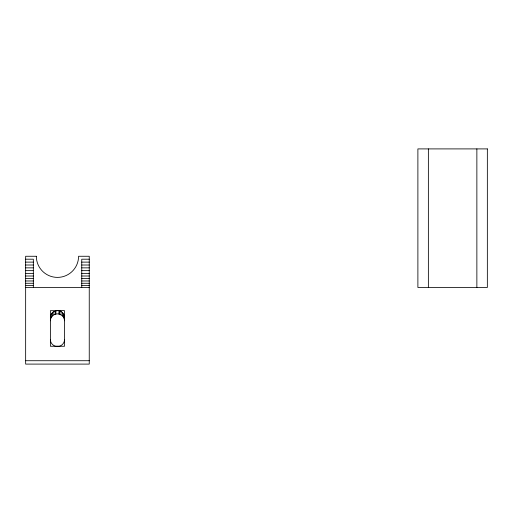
<?xml version="1.0" encoding="UTF-8"?>
<svg xmlns="http://www.w3.org/2000/svg" width="513" height="513" viewBox="0 0 513 513"><rect width="100%" height="100%" fill="white"/><g stroke="black" fill="none" stroke-linecap="round" stroke-linejoin="round"><path stroke-width="0.77" d="M50.383 317.412C50.486 310.006 59.187 309.935 64.516 310.679L64.516 346.262L50.383 346.262L50.383 310.679L55.622 310.711L55.622 314.084C52.64 314.879 50.402 317.688 50.383 320.785M55.622 314.084C59.912 312.93 64.567 316.303 64.516 320.785M25.65 259.2L33.339 259.2L33.339 287.447M89.249 259.2L81.747 259.2L81.747 287.447M25.65 262.117L33.339 262.117M81.747 262.117L89.249 262.117M25.65 265.009L33.339 265.009M81.747 265.009L89.249 265.009M25.65 267.857L33.339 267.857M81.747 267.857L89.249 267.857M25.65 270.652L33.339 270.652M81.747 270.652L89.249 270.652M25.65 273.371L33.339 273.371M81.747 273.371L89.249 273.371M25.65 276.007L33.339 276.007M81.747 276.007L89.249 276.007M25.65 278.546L33.339 278.546M81.747 278.546L89.249 278.546M25.65 280.97L33.339 280.97M81.747 280.97L89.249 280.97M25.65 283.266L33.339 283.266M81.747 283.266L89.249 283.266M25.65 285.427L33.339 285.427M81.747 285.427L89.249 285.427M25.65 287.447L89.249 287.447M25.65 360.722L89.249 360.722M64.516 317.412C64.497 314.315 62.259 311.506 59.277 310.711L59.277 314.084M476.866 148.905L476.866 287.472M428.368 148.905L428.368 287.472M64.279 315.617L64.279 318.99M63.574 313.943L63.574 317.316M62.445 312.507L62.445 315.88M60.983 311.404L60.983 314.777M59.04 314.052L59.04 310.679L55.866 310.679L55.866 314.052M53.916 311.404L53.916 314.777M52.454 312.507L52.454 315.88M51.332 313.943L51.332 317.316M50.627 315.617L50.627 318.99M64.516 339.58A7.067 6.938 0 0 1 59.277 346.281L55.622 346.281A7.067 6.938 0 0 1 50.383 339.58M487.35 148.905L417.89 148.905L417.89 287.472L487.35 287.472L487.35 148.905M36.32 256.269L25.65 256.269L25.65 364.095L89.249 364.095L89.249 256.269L78.585 256.269A21.129 21.129 0 0 1 57.45 277.398A21.129 21.129 0 0 1 36.32 256.269"/></g></svg>
